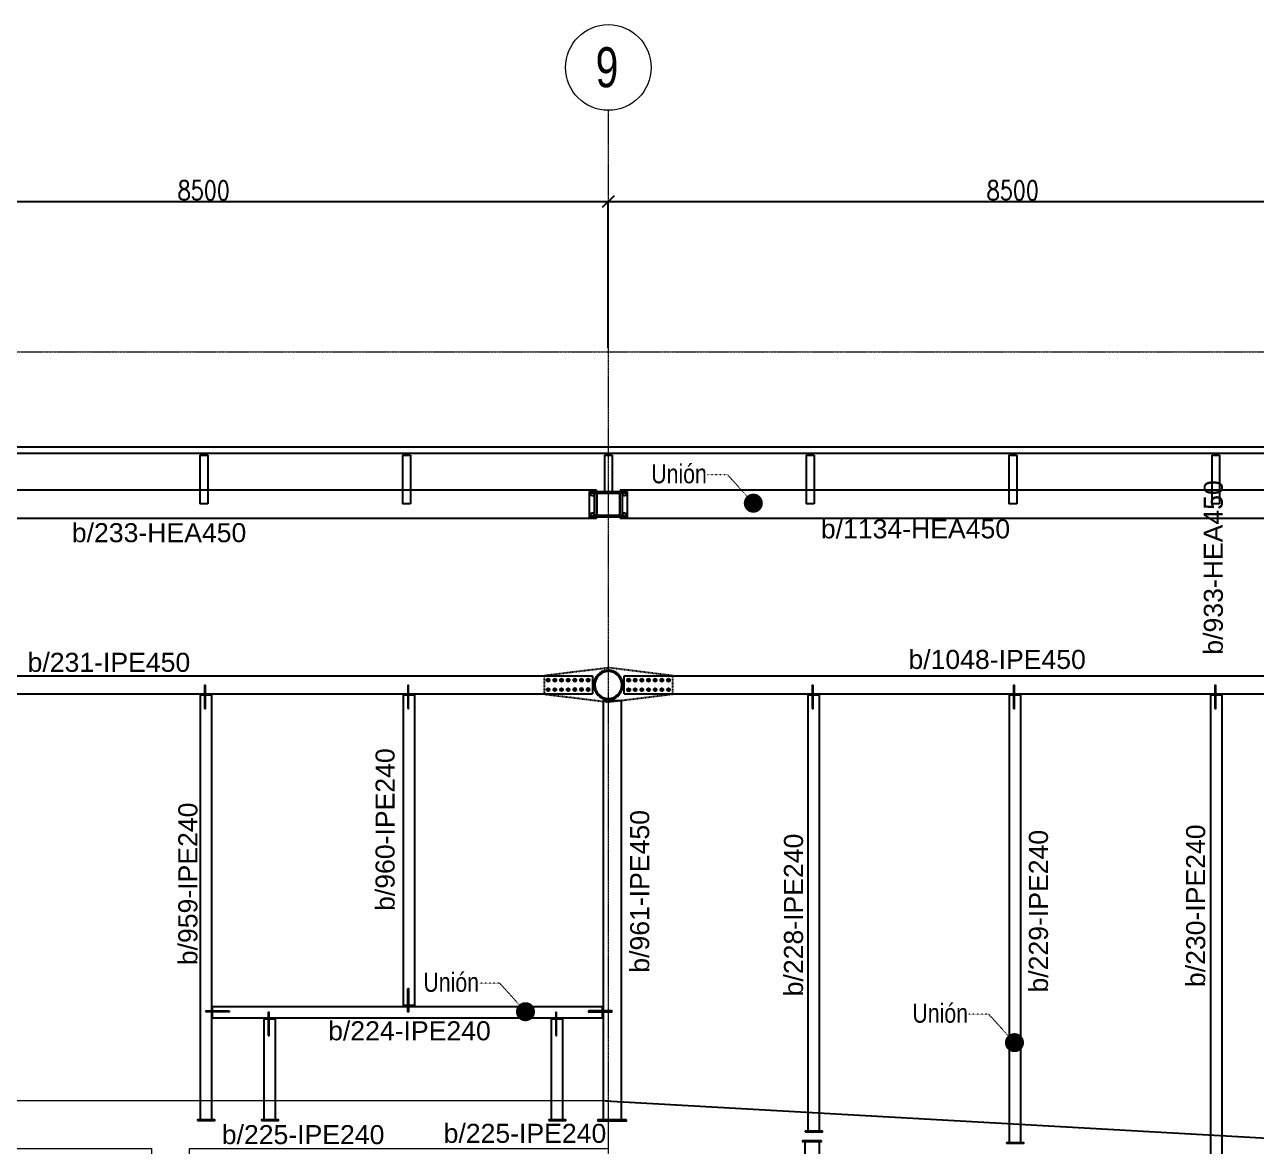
# Model space of a CAD drawing. Header units: millimetres. Extents: x -999 to 93225, y -17477 to 29086.
# Drawn here: x 23760 to 36701, y 17303 to 29086 of the extents above; entities that cross this region are included whole.
import ezdxf
from ezdxf.enums import TextEntityAlignment as Align

# ---------------------------------------------------------------- set-up
doc = ezdxf.new("R2010")
doc.units = ezdxf.units.MM
doc.header["$LTSCALE"] = 0.4
for name, pattern in [('Dot', [0.714375, 0, -0.714375]), ('DXK_LINE_DOT2', [3.9198, 1.9599, -1.9599]), ('Grid Line', [3.33375, 1.905, -0.47625, 0.47625, -0.47625])]:
    doc.linetypes.add(name, pattern=pattern)
doc.layers.get('0').update_dxf_attribs({"color": 255})
for name, color, linetype, lineweight in [('0-3', 250, 'Continuous', 5), ('E_COLUMNAS-1', 1, 'Continuous', 25), ('E_COLUMNAS-3', 1, 'Continuous', 35), ('E_EJES', 8, 'Continuous', 9), ('E_EJES-1', 8, 'Grid Line', 9), ('E_TEXTO', 3, 'Continuous', 9), ('E_TEXTO-1', 3, 'Dot', 9), ('E_VIGAS-1', 254, 'Continuous', 25), ('E_VIGAS-2', 8, 'Continuous', 25), ('I-WALL-1', 2, 'Continuous', 18), ('S-COLS-HDLN-1', 52, 'Continuous', 9), ('S-COLS-HDLN-2', 52, 'Continuous', 35)]:
    doc.layers.add(name, color=color, linetype=linetype, lineweight=lineweight)
doc.layers.add('COTAS', color=8, linetype='Continuous')
doc.layers.add('P_PLATINA', color=6, linetype='Continuous')
doc.styles.add('CNI_COTAS', font='romans.shx', dxfattribs={"width": 0.8})
doc.styles.add('CX', font='ARIALUNI.ttf', dxfattribs={"width": 0.8, "height": 300})
doc.styles.add('Swis721 LtCn BT', font='swisscl.ttf', dxfattribs={"height": 0.42})
doc.styles.add('VERDANA', font='arial.ttf')
doc.dimstyles.new('1.5', dxfattribs={"dimscale": 0, "dimtxt": 200, "dimasz": 120, "dimexe": 4, "dimexo": 4, "dimgap": 15, "dimtad": 1, "dimdec": 0, "dimzin": 4, "dimdsep": 46, "dimtxsty": 'CNI_COTAS', "dimblk": 'OBLIQUE', "dimcen": -0.09, "dimclrd": 256, "dimclrt": 3, "dimadec": 0, "dimazin": 0, "dimtfac": 1, "dimtdec": 0, "dimtmove": 2, "dimatfit": 0, "dimldrblk": 'OBLIQUE', "dimfxl": 0.05, "dimtolj": 1, "dimtzin": 0, "dimarcsym": 0})

# ---------------------------------------------------------------- blocks, each defined once
blk = doc.blocks.new('EST_SFM_VIGA-METALICA-SECCION-C - EST_SFM_VIGA-METALICA-UPN160-1505289-_10_00m_N_E_-NIVEL-3 DOC')
at = {"layer": 'E_VIGAS-1'}
for p, q in [((44.822, 0.018), (-44.831, 0.018)), ((-44.831, -0.047), (44.822, -0.047))]:
    blk.add_line(p, q, dxfattribs=at)
blk = doc.blocks.new('DCTIB_CNI_EST_MOD-1A-FAC_0001_rvt-2-_10_00m_N_E_-NIVEL-3 DOC')
at = {"layer": 'E_VIGAS-1'}
for p, q in [((-61.453, 165.076), (-61.453, 165.077)), ((-61.453, 165.077), (-61.425, 165.077)), ((-61.453, 165.076), (-61.371, 165.076)), ((-61.371, 165.076), (-61.453, 165.076)), ((-61.453, 165.076), (-61.453, 164.564)), ((-61.415, 165.082), (-61.415, 165.096)), ((-61.415, 165.077), (-61.415, 165.082)), ((-61.41, 165.096), (-61.41, 165.082)), ((-61.41, 165.082), (-61.41, 165.077)), ((-61.399, 165.077), (-61.371, 165.077)), ((-61.371, 165.077), (-61.371, 165.076)), ((-61.371, 165.076), (-61.371, 164.564)), ((-59.323, 165.076), (-59.323, 165.077)), ((-59.323, 165.077), (-59.295, 165.077)), ((-59.323, 165.076), (-59.241, 165.076)), ((-59.241, 165.076), (-59.323, 165.076)), ((-59.323, 165.076), (-59.323, 164.564)), ((-59.285, 165.082), (-59.285, 165.096)), ((-59.285, 165.077), (-59.285, 165.082)), ((-59.28, 165.096), (-59.28, 165.082)), ((-59.28, 165.082), (-59.28, 165.077)), ((-59.269, 165.077), (-59.241, 165.077)), ((-59.241, 165.077), (-59.241, 165.076)), ((-59.241, 165.076), (-59.241, 164.564)), ((-57.203, 165.076), (-57.203, 165.077)), ((-57.203, 165.077), (-57.175, 165.077)), ((-57.203, 165.076), (-57.121, 165.076)), ((-57.121, 165.076), (-57.203, 165.076)), ((-57.203, 165.076), (-57.203, 164.686)), ((-57.165, 165.082), (-57.165, 165.096)), ((-57.165, 165.077), (-57.165, 165.082)), ((-57.16, 165.096), (-57.16, 165.082)), ((-57.16, 165.082), (-57.16, 165.077)), ((-57.149, 165.077), (-57.121, 165.077)), ((-57.121, 165.077), (-57.121, 165.076)), ((-57.121, 165.076), (-57.121, 164.686)), ((-55.083, 165.076), (-55.083, 165.077)), ((-55.083, 165.077), (-55.055, 165.077)), ((-55.083, 165.076), (-55.001, 165.076)), ((-55.001, 165.076), (-55.083, 165.076)), ((-55.083, 165.076), (-55.083, 164.564)), ((-55.045, 165.082), (-55.045, 165.096)), ((-55.045, 165.077), (-55.045, 165.082)), ((-55.04, 165.096), (-55.04, 165.082)), ((-55.04, 165.082), (-55.04, 165.077)), ((-55.029, 165.077), (-55.001, 165.077)), ((-55.001, 165.077), (-55.001, 165.076)), ((-55.001, 165.076), (-55.001, 164.564)), ((-52.953, 165.076), (-52.953, 165.077)), ((-52.953, 165.077), (-52.925, 165.077)), ((-52.953, 165.076), (-52.871, 165.076)), ((-52.871, 165.076), (-52.953, 165.076)), ((-52.953, 165.076), (-52.953, 164.564)), ((-52.915, 165.082), (-52.915, 165.096)), ((-52.915, 165.077), (-52.915, 165.082)), ((-52.91, 165.096), (-52.91, 165.082)), ((-52.91, 165.082), (-52.91, 165.077)), ((-52.899, 165.077), (-52.871, 165.077)), ((-52.871, 165.077), (-52.871, 165.076)), ((-52.871, 165.076), (-52.871, 164.564)), ((-50.823, 165.076), (-50.823, 165.077)), ((-50.823, 165.077), (-50.795, 165.077)), ((-50.823, 165.076), (-50.741, 165.076)), ((-50.741, 165.076), (-50.823, 165.076)), ((-50.823, 165.076), (-50.823, 164.564)), ((-50.785, 165.082), (-50.785, 165.096)), ((-50.785, 165.077), (-50.785, 165.082)), ((-50.78, 165.096), (-50.78, 165.082)), ((-50.78, 165.082), (-50.78, 165.077)), ((-50.769, 165.077), (-50.741, 165.077)), ((-50.741, 165.077), (-50.741, 165.076)), ((-50.741, 165.076), (-50.741, 164.564)), ((-57.121, 164.686), (-57.203, 164.686)), ((-61.371, 164.564), (-61.453, 164.564)), ((-59.241, 164.564), (-59.323, 164.564)), ((-55.001, 164.564), (-55.083, 164.564)), ((-52.871, 164.564), (-52.953, 164.564)), ((-50.741, 164.564), (-50.823, 164.564))]:
    blk.add_line(p, q, dxfattribs=at)
for points, knots in [([(-61.425, 165.077), (-61.424, 165.077), (-61.423, 165.077), (-61.42, 165.077), (-61.418, 165.078), (-61.416, 165.078), (-61.415, 165.08), (-61.415, 165.081), (-61.415, 165.082)], [0, 0, 0, 0, 0.142857, 0.285714, 0.428571, 0.571429, 0.785714, 1, 1, 1, 1]), ([(-61.415, 165.082), (-61.415, 165.081), (-61.415, 165.08), (-61.417, 165.078), (-61.418, 165.078), (-61.42, 165.077), (-61.421, 165.077), (-61.422, 165.077), (-61.424, 165.077), (-61.425, 165.077)], [0, 0, 0, 0, 0.285714, 0.428571, 0.571429, 0.678571, 0.732143, 0.785714, 1, 1, 1, 1]), ([(-61.399, 165.077), (-61.4, 165.077), (-61.401, 165.077), (-61.404, 165.077), (-61.406, 165.078), (-61.408, 165.078), (-61.409, 165.08), (-61.41, 165.081), (-61.41, 165.082)], [0, 0, 0, 0, 0.142857, 0.285714, 0.428571, 0.571429, 0.785714, 1, 1, 1, 1]), ([(-61.41, 165.082), (-61.41, 165.081), (-61.409, 165.08), (-61.408, 165.078), (-61.406, 165.078), (-61.405, 165.077), (-61.404, 165.077), (-61.402, 165.077), (-61.4, 165.077), (-61.399, 165.077)], [0, 0, 0, 0, 0.285714, 0.428571, 0.571429, 0.678571, 0.732143, 0.785714, 1, 1, 1, 1]), ([(-59.295, 165.077), (-59.294, 165.077), (-59.293, 165.077), (-59.29, 165.077), (-59.288, 165.078), (-59.286, 165.078), (-59.285, 165.08), (-59.285, 165.081), (-59.285, 165.082)], [0, 0, 0, 0, 0.142857, 0.285714, 0.428571, 0.571429, 0.785714, 1, 1, 1, 1]), ([(-59.285, 165.082), (-59.285, 165.081), (-59.285, 165.08), (-59.287, 165.078), (-59.288, 165.078), (-59.29, 165.077), (-59.291, 165.077), (-59.292, 165.077), (-59.294, 165.077), (-59.295, 165.077)], [0, 0, 0, 0, 0.285714, 0.428571, 0.571429, 0.678571, 0.732143, 0.785714, 1, 1, 1, 1]), ([(-59.269, 165.077), (-59.27, 165.077), (-59.271, 165.077), (-59.274, 165.077), (-59.276, 165.078), (-59.278, 165.078), (-59.279, 165.08), (-59.28, 165.081), (-59.28, 165.082)], [0, 0, 0, 0, 0.142857, 0.285714, 0.428571, 0.571429, 0.785714, 1, 1, 1, 1]), ([(-59.28, 165.082), (-59.28, 165.081), (-59.279, 165.08), (-59.278, 165.078), (-59.276, 165.078), (-59.275, 165.077), (-59.274, 165.077), (-59.272, 165.077), (-59.27, 165.077), (-59.269, 165.077)], [0, 0, 0, 0, 0.285714, 0.428571, 0.571429, 0.678571, 0.732143, 0.785714, 1, 1, 1, 1]), ([(-57.175, 165.077), (-57.174, 165.077), (-57.173, 165.077), (-57.17, 165.077), (-57.168, 165.078), (-57.166, 165.078), (-57.165, 165.08), (-57.165, 165.081), (-57.165, 165.082)], [0, 0, 0, 0, 0.142857, 0.285714, 0.428571, 0.571429, 0.785714, 1, 1, 1, 1]), ([(-57.165, 165.082), (-57.165, 165.081), (-57.165, 165.08), (-57.167, 165.078), (-57.168, 165.078), (-57.17, 165.077), (-57.171, 165.077), (-57.172, 165.077), (-57.174, 165.077), (-57.175, 165.077)], [0, 0, 0, 0, 0.285714, 0.428571, 0.571429, 0.678571, 0.732143, 0.785714, 1, 1, 1, 1]), ([(-57.149, 165.077), (-57.15, 165.077), (-57.151, 165.077), (-57.154, 165.077), (-57.156, 165.078), (-57.158, 165.078), (-57.159, 165.08), (-57.16, 165.081), (-57.16, 165.082)], [0, 0, 0, 0, 0.142857, 0.285714, 0.428571, 0.571429, 0.785714, 1, 1, 1, 1]), ([(-57.16, 165.082), (-57.16, 165.081), (-57.159, 165.08), (-57.158, 165.078), (-57.156, 165.078), (-57.155, 165.077), (-57.154, 165.077), (-57.152, 165.077), (-57.15, 165.077), (-57.149, 165.077)], [0, 0, 0, 0, 0.285714, 0.428571, 0.571429, 0.678571, 0.732143, 0.785714, 1, 1, 1, 1]), ([(-55.055, 165.077), (-55.054, 165.077), (-55.053, 165.077), (-55.05, 165.077), (-55.048, 165.078), (-55.046, 165.078), (-55.045, 165.08), (-55.045, 165.081), (-55.045, 165.082)], [0, 0, 0, 0, 0.142857, 0.285714, 0.428571, 0.571429, 0.785714, 1, 1, 1, 1]), ([(-55.045, 165.082), (-55.045, 165.081), (-55.045, 165.08), (-55.047, 165.078), (-55.048, 165.078), (-55.05, 165.077), (-55.051, 165.077), (-55.052, 165.077), (-55.054, 165.077), (-55.055, 165.077)], [0, 0, 0, 0, 0.285714, 0.428571, 0.571429, 0.678571, 0.732143, 0.785714, 1, 1, 1, 1]), ([(-55.029, 165.077), (-55.03, 165.077), (-55.031, 165.077), (-55.034, 165.077), (-55.036, 165.078), (-55.038, 165.078), (-55.039, 165.08), (-55.04, 165.081), (-55.04, 165.082)], [0, 0, 0, 0, 0.142857, 0.285714, 0.428571, 0.571429, 0.785714, 1, 1, 1, 1]), ([(-55.04, 165.082), (-55.04, 165.081), (-55.039, 165.08), (-55.038, 165.078), (-55.036, 165.078), (-55.035, 165.077), (-55.034, 165.077), (-55.032, 165.077), (-55.03, 165.077), (-55.029, 165.077)], [0, 0, 0, 0, 0.285714, 0.428571, 0.571429, 0.678571, 0.732143, 0.785714, 1, 1, 1, 1]), ([(-52.925, 165.077), (-52.924, 165.077), (-52.923, 165.077), (-52.92, 165.077), (-52.918, 165.078), (-52.916, 165.078), (-52.915, 165.08), (-52.915, 165.081), (-52.915, 165.082)], [0, 0, 0, 0, 0.142857, 0.285714, 0.428571, 0.571429, 0.785714, 1, 1, 1, 1]), ([(-52.915, 165.082), (-52.915, 165.081), (-52.915, 165.08), (-52.917, 165.078), (-52.918, 165.078), (-52.92, 165.077), (-52.921, 165.077), (-52.922, 165.077), (-52.924, 165.077), (-52.925, 165.077)], [0, 0, 0, 0, 0.285714, 0.428571, 0.571429, 0.678571, 0.732143, 0.785714, 1, 1, 1, 1]), ([(-52.899, 165.077), (-52.9, 165.077), (-52.901, 165.077), (-52.904, 165.077), (-52.906, 165.078), (-52.908, 165.078), (-52.909, 165.08), (-52.91, 165.081), (-52.91, 165.082)], [0, 0, 0, 0, 0.142857, 0.285714, 0.428571, 0.571429, 0.785714, 1, 1, 1, 1]), ([(-52.91, 165.082), (-52.91, 165.081), (-52.909, 165.08), (-52.908, 165.078), (-52.906, 165.078), (-52.905, 165.077), (-52.904, 165.077), (-52.902, 165.077), (-52.9, 165.077), (-52.899, 165.077)], [0, 0, 0, 0, 0.285714, 0.428571, 0.571429, 0.678571, 0.732143, 0.785714, 1, 1, 1, 1]), ([(-50.795, 165.077), (-50.794, 165.077), (-50.793, 165.077), (-50.79, 165.077), (-50.788, 165.078), (-50.786, 165.078), (-50.785, 165.08), (-50.785, 165.081), (-50.785, 165.082)], [0, 0, 0, 0, 0.142857, 0.285714, 0.428571, 0.571429, 0.785714, 1, 1, 1, 1]), ([(-50.785, 165.082), (-50.785, 165.081), (-50.785, 165.08), (-50.787, 165.078), (-50.788, 165.078), (-50.79, 165.077), (-50.791, 165.077), (-50.792, 165.077), (-50.794, 165.077), (-50.795, 165.077)], [0, 0, 0, 0, 0.285714, 0.428571, 0.571429, 0.678571, 0.732143, 0.785714, 1, 1, 1, 1]), ([(-50.769, 165.077), (-50.77, 165.077), (-50.771, 165.077), (-50.774, 165.077), (-50.776, 165.078), (-50.778, 165.078), (-50.779, 165.08), (-50.78, 165.081), (-50.78, 165.082)], [0, 0, 0, 0, 0.142857, 0.285714, 0.428571, 0.571429, 0.785714, 1, 1, 1, 1]), ([(-50.78, 165.082), (-50.78, 165.081), (-50.779, 165.08), (-50.778, 165.078), (-50.776, 165.078), (-50.775, 165.077), (-50.774, 165.077), (-50.772, 165.077), (-50.77, 165.077), (-50.769, 165.077)], [0, 0, 0, 0, 0.285714, 0.428571, 0.571429, 0.678571, 0.732143, 0.785714, 1, 1, 1, 1])]:
    blk.add_open_spline(points, degree=3, knots=knots, dxfattribs=at)
blk.add_blockref('EST_SFM_VIGA-METALICA-SECCION-C - EST_SFM_VIGA-METALICA-UPN160-1505289-_10_00m_N_E_-NIVEL-3 DOC', (-41.042, 165.143), dxfattribs=at)
blk = doc.blocks.new('EST_SFM_VIGA-METALICA-SECCION-I - EST_SFM_VIGA-METALICA_IPE450-2787401-_10_00m_N_E_-NIVEL-3 DOC')
at = {"layer": 'E_VIGAS-2'}
for p, q in [((-4.0849, -0.095), (-4.0849, 0.095)), ((-4.0849, 0.095), (4.0849, 0.095)), ((4.0849, 0.095), (4.0849, -0.095)), ((-4.0849, -0.095), (4.0849, -0.095))]:
    blk.add_line(p, q, dxfattribs=at)
blk = doc.blocks.new('EST_SCM_COLUMNA-METALICA-SECCION-CIRCULAR - EST_SCM_COLUMNA-TUBULAR-CIRCULAR_PTEØ_12__e_10_3mm-V39-_10_00m_N_E_-NIVEL-3 DOC')
at = {"layer": 'S-COLS-HDLN-1'}
h = blk.add_hatch(dxfattribs=at)
h.set_pattern_fill('FP_6', color=256, style=0, pattern_type=2)
h.set_pattern_definition([(45, (-162.662, -57.162), (-0.15909903, 0.15909903), [])])
h.paths.add_polyline_path([(-0.152, 0), (-0.144, -0.048), (-0.128, -0.082), (-0.1, -0.115), (-0.059, -0.14), (-0.02, -0.151), (0.022, -0.151), (0.063, -0.139), (0.1, -0.115), (0.131, -0.077), (0.147, -0.04), (0.152, 0), (0.146, 0.043), (0.128, 0.082), (0.095, 0.118), (0.059, 0.14), (0.02, 0.151), (-0.022, 0.151), (-0.063, 0.139), (-0.1, 0.115), (-0.131, 0.077), (-0.147, 0.04)])
h.paths.add_polyline_path([(-0.142, 0), (-0.135, 0.043), (-0.12, 0.077), (-0.093, 0.107), (-0.059, 0.129), (-0.015, 0.141), (0.022, 0.14), (0.063, 0.127), (0.095, 0.105), (0.12, 0.077), (0.136, 0.04), (0.142, 0), (0.136, -0.04), (0.12, -0.077), (0.093, -0.107), (0.059, -0.129), (0.02, -0.141), (-0.02, -0.141), (-0.063, -0.127), (-0.093, -0.107), (-0.12, -0.077), (-0.137, -0.034), (-0.138, -0.025)])
at = {"layer": 'E_COLUMNAS-1'}
for radius, start, end in [(0.152, 360, 180), (0.142, 0, 180), (0.152, 180, 360), (0.142, 180, 0)]:
    blk.add_arc((0, 0), radius, start, end, dxfattribs=at)
blk = doc.blocks.new('EST_SCM_COLUMNA-METALICA-SECCION-CUADRADA - EST_SCM_COLUMNA-TUBULAR-CUADRADA_PTEØ_250x250e_8mm-3539288-_10_00m_N_E_-NIVEL-3 DOC')
at = {"layer": 'S-COLS-HDLN-1'}
h = blk.add_hatch(dxfattribs=at)
h.set_pattern_fill('FP_26', color=256, style=0, pattern_type=2)
h.set_pattern_definition([(135, (57.162, -164.559), (-0.15909903, -0.15909903), [])])
h.paths.add_polyline_path([(0.109, -0.125), (0.12, -0.12), (0.125, -0.109), (0.125, 0.109), (0.12, 0.12), (0.109, 0.125), (-0.11, 0.124), (-0.12, 0.12), (-0.125, 0.109), (-0.125, -0.109), (-0.12, -0.12), (-0.109, -0.125), (-0.042, -0.125)])
h.paths.add_polyline_path([(-0.042, -0.117), (-0.11, -0.117), (-0.115, -0.115), (-0.117, -0.109), (-0.117, 0.109), (-0.115, 0.115), (-0.109, 0.117), (0.109, 0.117), (0.115, 0.115), (0.117, 0.109), (0.117, -0.109), (0.115, -0.115), (0.109, -0.117)])
at = {"layer": 'E_COLUMNAS-1'}
for p, q in [((-0.125, 0.109), (-0.125, -0.109)), ((-0.117, -0.109), (-0.117, 0.109)), ((0.109, 0.125), (-0.109, 0.125)), ((-0.109, 0.117), (0.109, 0.117)), ((0.117, 0.109), (0.117, -0.109)), ((0.125, -0.109), (0.125, 0.109)), ((0.109, -0.117), (-0.109, -0.117)), ((-0.109, -0.125), (0.109, -0.125))]:
    blk.add_line(p, q, dxfattribs=at)
for centre, radius, start, end in [((-0.109, 0.109), 0.016, 90, 180), ((-0.109, 0.109), 0.016, 139.7676, 178.6233), ((-0.109, 0.109), 0.016, 91.3767, 130.2324), ((-0.109, 0.109), 0.008, 90, 180), ((0.109, 0.109), 0.016, 360, 90), ((0.109, 0.109), 0.016, 49.7676, 88.6233), ((0.109, 0.109), 0.008, 0, 90), ((0.109, 0.109), 0.016, 1.3767, 40.2324), ((-0.109, -0.109), 0.016, 180, 270), ((-0.109, -0.109), 0.016, 181.3767, 220.2324), ((-0.109, -0.109), 0.016, 229.7676, 268.6233), ((-0.109, -0.109), 0.008, 180, 270), ((0.109, -0.109), 0.016, 270, 360), ((0.109, -0.109), 0.008, 270, 360), ((0.109, -0.109), 0.016, 271.3767, 310.2324), ((0.109, -0.109), 0.016, 319.7676, 358.6233)]:
    blk.add_arc(centre, radius, start, end, dxfattribs=at)
at = {"layer": 'S-COLS-HDLN-2'}
for centre, radius, start, end in [((-0.109, 0.109), 0.016, 130.4121, 139.5879), ((-0.109, 0.109), 0.008, 92.7534, 177.2466), ((0.109, 0.109), 0.008, 2.7534, 87.2466), ((0.109, 0.109), 0.016, 40.4121, 49.5879), ((-0.109, -0.109), 0.016, 220.4121, 229.5879), ((-0.109, -0.109), 0.008, 182.7534, 267.2466), ((0.109, -0.109), 0.008, 272.7534, 357.2466), ((0.109, -0.109), 0.016, 310.4121, 319.5879)]:
    blk.add_arc(centre, radius, start, end, dxfattribs=at)
blk = doc.blocks.new('Grid - CNI_NOMBRE EJES-372759-_10_00m_N_E_-NIVEL-3 DOC')
at = {"layer": 'E_EJES'}
blk.add_circle((0, 0), 0.003, dxfattribs=at)
blk = doc.blocks.new('Part-72574620-1953 - 1471')
at = {"color": 253, "linetype": 'DXK_LINE_DOT2'}
for p, q in [((37551, 28280), (38228, 28363)), ((38228, 28363), (38896, 28280)), ((37551, 28080), (37551, 28280)), ((38896, 28280), (38896, 28080)), ((38223, 27998), (37551, 28080)), ((38896, 28080), (38223, 27998))]:
    blk.add_line(p, q, dxfattribs=at)
at = {"color": 7, "linetype": 'DXK_LINE_DOT2'}
for start, end in [(78.75, 258.75), (258.75, 78.75)]:
    blk.add_arc((38223, 28180), 155, start, end, dxfattribs=at)
blk = doc.blocks.new('Bolt-72574620-1956 - 1471')
at = {"color": 253, "linetype": 'Continuous'}
for p, q in [((38421, 28238), (38436, 28247)), ((38421, 28221), (38421, 28238)), ((38436, 28212), (38421, 28221)), ((38436, 28247), (38451, 28238)), ((38451, 28221), (38436, 28212)), ((38451, 28238), (38451, 28221)), ((38491, 28238), (38506, 28247)), ((38491, 28221), (38491, 28238)), ((38506, 28213), (38491, 28221)), ((38506, 28247), (38521, 28239)), ((38521, 28221), (38506, 28213)), ((38521, 28239), (38521, 28221)), ((38561, 28239), (38576, 28247)), ((38561, 28221), (38561, 28239)), ((38576, 28213), (38561, 28221)), ((38576, 28247), (38591, 28239)), ((38591, 28221), (38576, 28213)), ((38591, 28239), (38591, 28221)), ((38631, 28239), (38646, 28247)), ((38631, 28221), (38631, 28239)), ((38646, 28213), (38631, 28221)), ((38646, 28247), (38661, 28239)), ((38661, 28221), (38646, 28213)), ((38661, 28239), (38661, 28221)), ((38701, 28239), (38716, 28247)), ((38701, 28221), (38701, 28239)), ((38716, 28213), (38701, 28221)), ((38716, 28247), (38731, 28239)), ((38731, 28221), (38716, 28213)), ((38731, 28239), (38731, 28221)), ((38771, 28239), (38786, 28247)), ((38771, 28221), (38771, 28239)), ((38786, 28213), (38771, 28221)), ((38786, 28247), (38801, 28239)), ((38801, 28221), (38786, 28213)), ((38801, 28239), (38801, 28221)), ((38841, 28239), (38856, 28247)), ((38841, 28221), (38841, 28239)), ((38856, 28213), (38841, 28221)), ((38856, 28247), (38871, 28239)), ((38871, 28221), (38856, 28213)), ((38871, 28239), (38871, 28221)), ((38421, 28138), (38436, 28147)), ((38421, 28121), (38421, 28138)), ((38436, 28112), (38421, 28121)), ((38436, 28147), (38451, 28138)), ((38451, 28121), (38436, 28112)), ((38451, 28138), (38451, 28121)), ((38491, 28138), (38506, 28147)), ((38491, 28121), (38491, 28138)), ((38506, 28113), (38491, 28121)), ((38506, 28147), (38521, 28139)), ((38521, 28121), (38506, 28113)), ((38521, 28139), (38521, 28121)), ((38561, 28139), (38576, 28147)), ((38561, 28121), (38561, 28139)), ((38576, 28113), (38561, 28121)), ((38576, 28147), (38591, 28139)), ((38591, 28121), (38576, 28113)), ((38591, 28139), (38591, 28121)), ((38631, 28139), (38646, 28147)), ((38631, 28121), (38631, 28139)), ((38646, 28113), (38631, 28121)), ((38646, 28147), (38661, 28139)), ((38661, 28121), (38646, 28113)), ((38661, 28139), (38661, 28121)), ((38701, 28139), (38716, 28147)), ((38701, 28121), (38701, 28139)), ((38716, 28113), (38701, 28121)), ((38716, 28147), (38731, 28139)), ((38731, 28121), (38716, 28113)), ((38731, 28139), (38731, 28121)), ((38771, 28139), (38786, 28147)), ((38771, 28121), (38771, 28139)), ((38786, 28113), (38771, 28121)), ((38786, 28147), (38801, 28139)), ((38801, 28121), (38786, 28113)), ((38801, 28139), (38801, 28121)), ((38841, 28139), (38856, 28147)), ((38841, 28121), (38841, 28139)), ((38856, 28113), (38841, 28121)), ((38856, 28147), (38871, 28139)), ((38871, 28121), (38856, 28113)), ((38871, 28139), (38871, 28121))]:
    blk.add_line(p, q, dxfattribs=at)
for centre, radius, start, end in [((38436, 28230), 11.5, 18.0268, 198.0268), ((38436, 28230), 11.5, 198.0268, 18.0268), ((38436, 28230), 10, 90.0268, 270.0268), ((38436, 28230), 10, 270.0268, 90.0268), ((38506, 28230), 11.5, 18.0268, 198.0268), ((38506, 28230), 11.5, 198.0268, 18.0268), ((38506, 28230), 10, 90.0268, 270.0268), ((38506, 28230), 10, 270.0268, 90.0268), ((38576, 28230), 11.5, 18.0268, 198.0268), ((38576, 28230), 11.5, 198.0268, 18.0268), ((38576, 28230), 10, 90.0268, 270.0268), ((38576, 28230), 10, 270.0268, 90.0268), ((38646, 28230), 11.5, 18.0268, 198.0268), ((38646, 28230), 11.5, 198.0268, 18.0268), ((38646, 28230), 10, 90.0268, 270.0268), ((38646, 28230), 10, 270.0268, 90.0268), ((38716, 28230), 11.5, 18.0268, 198.0268), ((38716, 28230), 11.5, 198.0268, 18.0268), ((38716, 28230), 10, 90.0268, 270.0268), ((38716, 28230), 10, 270.0268, 90.0268), ((38786, 28230), 11.5, 18.0268, 198.0268), ((38786, 28230), 11.5, 198.0268, 18.0268), ((38786, 28230), 10, 90.0268, 270.0268), ((38786, 28230), 10, 270.0268, 90.0268), ((38856, 28230), 11.5, 18.0268, 198.0268), ((38856, 28230), 11.5, 198.0268, 18.0268), ((38856, 28230), 10, 90.0268, 270.0268), ((38856, 28230), 10, 270.0268, 90.0268), ((38436, 28130), 11.5, 18.0268, 198.0268), ((38436, 28130), 11.5, 198.0268, 18.0268), ((38436, 28130), 10, 90.0268, 270.0268), ((38436, 28130), 10, 270.0268, 90.0268), ((38506, 28130), 11.5, 18.0268, 198.0268), ((38506, 28130), 11.5, 198.0268, 18.0268), ((38506, 28130), 10, 90.0268, 270.0268), ((38506, 28130), 10, 270.0268, 90.0268), ((38576, 28130), 11.5, 18.0268, 198.0268), ((38576, 28130), 11.5, 198.0268, 18.0268), ((38576, 28130), 10, 90.0268, 270.0268), ((38576, 28130), 10, 270.0268, 90.0268), ((38646, 28130), 11.5, 18.0268, 198.0268), ((38646, 28130), 11.5, 198.0268, 18.0268), ((38646, 28130), 10, 90.0268, 270.0268), ((38646, 28130), 10, 270.0268, 90.0268), ((38716, 28130), 11.5, 18.0268, 198.0268), ((38716, 28130), 11.5, 198.0268, 18.0268), ((38716, 28130), 10, 90.0268, 270.0268), ((38716, 28130), 10, 270.0268, 90.0268), ((38786, 28130), 11.5, 18.0268, 198.0268), ((38786, 28130), 11.5, 198.0268, 18.0268), ((38786, 28130), 10, 90.0268, 270.0268), ((38786, 28130), 10, 270.0268, 90.0268), ((38856, 28130), 11.5, 18.0268, 198.0268), ((38856, 28130), 11.5, 198.0268, 18.0268), ((38856, 28130), 10, 90.0268, 270.0268), ((38856, 28130), 10, 270.0268, 90.0268)]:
    blk.add_arc(centre, radius, start, end, dxfattribs=at)
blk = doc.blocks.new('Bolt-72574620-1957 - 1471')
at = {"color": 253, "linetype": 'Continuous'}
for p, q in [((37576, 28239), (37591, 28247)), ((37576, 28221), (37576, 28239)), ((37591, 28213), (37576, 28221)), ((37591, 28247), (37606, 28239)), ((37606, 28221), (37591, 28213)), ((37606, 28239), (37606, 28221)), ((37646, 28239), (37661, 28247)), ((37646, 28221), (37646, 28239)), ((37661, 28213), (37646, 28221)), ((37661, 28247), (37676, 28239)), ((37676, 28221), (37661, 28213)), ((37676, 28239), (37676, 28221)), ((37716, 28239), (37731, 28247)), ((37716, 28221), (37716, 28239)), ((37731, 28213), (37716, 28221)), ((37731, 28247), (37746, 28239)), ((37746, 28221), (37731, 28213)), ((37746, 28239), (37746, 28221)), ((37786, 28239), (37801, 28247)), ((37786, 28221), (37786, 28239)), ((37801, 28213), (37786, 28221)), ((37801, 28247), (37816, 28239)), ((37816, 28222), (37801, 28213)), ((37816, 28239), (37816, 28222)), ((37856, 28239), (37871, 28248)), ((37856, 28222), (37856, 28239)), ((37871, 28213), (37856, 28222)), ((37871, 28248), (37886, 28239)), ((37886, 28222), (37871, 28213)), ((37886, 28239), (37886, 28222)), ((37926, 28239), (37941, 28248)), ((37926, 28222), (37926, 28239)), ((37941, 28213), (37926, 28222)), ((37941, 28248), (37956, 28239)), ((37956, 28222), (37941, 28213)), ((37956, 28239), (37956, 28222)), ((37996, 28239), (38011, 28248)), ((37996, 28222), (37996, 28239)), ((38011, 28213), (37996, 28222)), ((38011, 28248), (38026, 28239)), ((38026, 28222), (38011, 28213)), ((38026, 28239), (38026, 28222)), ((37576, 28139), (37591, 28147)), ((37576, 28121), (37576, 28139)), ((37591, 28113), (37576, 28121)), ((37591, 28147), (37606, 28139)), ((37606, 28121), (37591, 28113)), ((37606, 28139), (37606, 28121)), ((37646, 28139), (37661, 28147)), ((37646, 28121), (37646, 28139)), ((37661, 28113), (37646, 28121)), ((37661, 28147), (37676, 28139)), ((37676, 28121), (37661, 28113)), ((37676, 28139), (37676, 28121)), ((37716, 28139), (37731, 28147)), ((37716, 28121), (37716, 28139)), ((37731, 28113), (37716, 28121)), ((37731, 28147), (37746, 28139)), ((37746, 28121), (37731, 28113)), ((37746, 28139), (37746, 28121)), ((37786, 28139), (37801, 28147)), ((37786, 28121), (37786, 28139)), ((37801, 28113), (37786, 28121)), ((37801, 28147), (37816, 28139)), ((37816, 28122), (37801, 28113)), ((37816, 28139), (37816, 28122)), ((37856, 28139), (37871, 28148)), ((37856, 28122), (37856, 28139)), ((37871, 28113), (37856, 28122)), ((37871, 28148), (37886, 28139)), ((37886, 28122), (37871, 28113)), ((37886, 28139), (37886, 28122)), ((37926, 28139), (37941, 28148)), ((37926, 28122), (37926, 28139)), ((37941, 28113), (37926, 28122)), ((37941, 28148), (37956, 28139)), ((37956, 28122), (37941, 28113)), ((37956, 28139), (37956, 28122)), ((37996, 28139), (38011, 28148)), ((37996, 28122), (37996, 28139)), ((38011, 28113), (37996, 28122)), ((38011, 28148), (38026, 28139)), ((38026, 28122), (38011, 28113)), ((38026, 28139), (38026, 28122))]:
    blk.add_line(p, q, dxfattribs=at)
for centre, radius, start, end in [((37591, 28230), 11.5, 18.0268, 198.0268), ((37591, 28230), 11.5, 198.0268, 18.0268), ((37591, 28230), 10, 90.0268, 270.0268), ((37591, 28230), 10, 270.0268, 90.0268), ((37661, 28230), 11.5, 18.0268, 198.0268), ((37661, 28230), 11.5, 198.0268, 18.0268), ((37661, 28230), 10, 90.0268, 270.0268), ((37661, 28230), 10, 270.0268, 90.0268), ((37731, 28230), 11.5, 18.0268, 198.0268), ((37731, 28230), 11.5, 198.0268, 18.0268), ((37731, 28230), 10, 90.0268, 270.0268), ((37731, 28230), 10, 270.0268, 90.0268), ((37801, 28230), 11.5, 18.0268, 198.0268), ((37801, 28230), 11.5, 198.0268, 18.0268), ((37801, 28230), 10, 90.0268, 270.0268), ((37801, 28230), 10, 270.0268, 90.0268), ((37871, 28230), 11.5, 18.0268, 198.0268), ((37871, 28230), 11.5, 198.0268, 18.0268), ((37871, 28230), 10, 90.0268, 270.0268), ((37871, 28230), 10, 270.0268, 90.0268), ((37941, 28230), 11.5, 18.0268, 198.0268), ((37941, 28230), 11.5, 198.0268, 18.0268), ((37941, 28230), 10, 90.0268, 270.0268), ((37941, 28230), 10, 270.0268, 90.0268), ((38011, 28230), 11.5, 18.0268, 198.0268), ((38011, 28230), 11.5, 198.0268, 18.0268), ((38011, 28230), 10, 90.0268, 270.0268), ((38011, 28230), 10, 270.0268, 90.0268), ((37591, 28130), 11.5, 18.0268, 198.0268), ((37591, 28130), 11.5, 198.0268, 18.0268), ((37591, 28130), 10, 90.0268, 270.0268), ((37591, 28130), 10, 270.0268, 90.0268), ((37661, 28130), 11.5, 18.0268, 198.0268), ((37661, 28130), 11.5, 198.0268, 18.0268), ((37661, 28130), 10, 90.0268, 270.0268), ((37661, 28130), 10, 270.0268, 90.0268), ((37731, 28130), 11.5, 18.0268, 198.0268), ((37731, 28130), 11.5, 198.0268, 18.0268), ((37731, 28130), 10, 90.0268, 270.0268), ((37731, 28130), 10, 270.0268, 90.0268), ((37801, 28130), 11.5, 18.0268, 198.0268), ((37801, 28130), 11.5, 198.0268, 18.0268), ((37801, 28130), 10, 90.0268, 270.0268), ((37801, 28130), 10, 270.0268, 90.0268), ((37871, 28130), 11.5, 18.0268, 198.0268), ((37871, 28130), 11.5, 198.0268, 18.0268), ((37871, 28130), 10, 90.0268, 270.0268), ((37871, 28130), 10, 270.0268, 90.0268), ((37941, 28130), 11.5, 18.0268, 198.0268), ((37941, 28130), 11.5, 198.0268, 18.0268), ((37941, 28130), 10, 90.0268, 270.0268), ((37941, 28130), 10, 270.0268, 90.0268), ((38011, 28130), 11.5, 18.0268, 198.0268), ((38011, 28130), 11.5, 198.0268, 18.0268), ((38011, 28130), 10, 90.0268, 270.0268), ((38011, 28130), 10, 270.0268, 90.0268)]:
    blk.add_arc(centre, radius, start, end, dxfattribs=at)
blk = doc.blocks.new('Bolt-72226993-2642 - 1511')
at = {"color": 7, "linetype": 'Continuous'}
for p, q in [((38039, 30182), (38047, 30197)), ((38047, 30167), (38039, 30182)), ((38047, 30197), (38065, 30197)), ((38065, 30167), (38047, 30167)), ((38065, 30197), (38073, 30182)), ((38073, 30182), (38065, 30167)), ((38374, 30182), (38382, 30197)), ((38382, 30167), (38374, 30182)), ((38382, 30197), (38400, 30197)), ((38400, 30167), (38382, 30167)), ((38400, 30197), (38408, 30182)), ((38408, 30182), (38400, 30167)), ((38039, 29972), (38047, 29987)), ((38047, 29957), (38039, 29972)), ((38047, 29987), (38065, 29987)), ((38065, 29957), (38047, 29957)), ((38065, 29987), (38073, 29972)), ((38073, 29972), (38065, 29957)), ((38374, 29972), (38382, 29987)), ((38382, 29957), (38374, 29972)), ((38382, 29987), (38400, 29987)), ((38400, 29957), (38382, 29957)), ((38400, 29987), (38408, 29972)), ((38408, 29972), (38400, 29957))]:
    blk.add_line(p, q, dxfattribs=at)
blk = doc.blocks.new('Part-72226993-2641 - 1511')
at = {"color": 2, "linetype": 'Continuous'}
for p, q in [((38026, 30212), (38421, 30212)), ((38026, 29942), (38026, 30212)), ((38421, 30212), (38421, 29942)), ((38421, 29942), (38026, 29942))]:
    blk.add_line(p, q, dxfattribs=at)
blk = doc.blocks.new('_Oblique')
at = {"color": 0, "linetype": 'ByBlock', "lineweight": -2}
blk.add_line((-0.5, -0.5), (0.5, 0.5), dxfattribs=at)
blk = doc.blocks.new('*D843')
at = {"layer": 'COTAS', "color": 0, "lineweight": -2, "transparency": 16777216}
for p, q in [((21392, 25654), (21392, 27233)), ((29892, 25689), (29892, 27233))]:
    blk.add_line(p, q, dxfattribs=at)
at = {"layer": 'COTAS', "lineweight": -2, "transparency": 16777216}
blk.add_line((21392, 27229), (29892, 27229), dxfattribs=at)
at = {"layer": 'Defpoints', "color": 0, "transparency": 16777216}
for p in [(29892, 27229), (21392, 25650), (29892, 25685)]:
    blk.add_point(p, dxfattribs=at)
at = {"layer": 'COTAS', "lineweight": -2, "transparency": 16777216, "xscale": 120, "yscale": 120, "zscale": 120, "rotation": 180}
blk.add_blockref('_Oblique', (21392, 27229), dxfattribs=at)
at = {"layer": 'COTAS', "lineweight": -2, "transparency": 16777216, "xscale": 120, "yscale": 120, "zscale": 120}
blk.add_blockref('_Oblique', (29892, 27229), dxfattribs=at)
at = {"layer": 'COTAS', "color": 3, "transparency": 16777216, "insert": (25642, 27344), "char_height": 200, "attachment_point": 5, "style": 'CNI_COTAS'}
blk.add_mtext('\\A1;8500', dxfattribs=at)
blk = doc.blocks.new('*D844')
at = {"layer": 'COTAS', "color": 0, "lineweight": -2, "transparency": 16777216}
for p, q in [((29892, 25689), (29892, 27233)), ((38392, 25650), (38392, 27233))]:
    blk.add_line(p, q, dxfattribs=at)
at = {"layer": 'COTAS', "lineweight": -2, "transparency": 16777216}
blk.add_line((29892, 27229), (38392, 27229), dxfattribs=at)
at = {"layer": 'Defpoints', "color": 0, "transparency": 16777216}
for p in [(38392, 27229), (29892, 25685), (38392, 25646)]:
    blk.add_point(p, dxfattribs=at)
at = {"layer": 'COTAS', "lineweight": -2, "transparency": 16777216, "xscale": 120, "yscale": 120, "zscale": 120, "rotation": 180}
blk.add_blockref('_Oblique', (29892, 27229), dxfattribs=at)
at = {"layer": 'COTAS', "lineweight": -2, "transparency": 16777216, "xscale": 120, "yscale": 120, "zscale": 120}
blk.add_blockref('_Oblique', (38392, 27229), dxfattribs=at)
at = {"layer": 'COTAS', "color": 3, "transparency": 16777216, "insert": (34142, 27344), "char_height": 200, "attachment_point": 5, "style": 'CNI_COTAS'}
blk.add_mtext('\\A1;8500', dxfattribs=at)

msp = doc.modelspace()

# ---------------------------------------------------------------- linework, layer by layer
at = {"layer": 'E_EJES-1'}
for p, q in [((29892.5, -2529.9), (29892.5, 28185.7)), ((-99.3, 25649.6), (92325, 25649.6))]:
    msp.add_line(p, q, dxfattribs=at)
at = {"layer": 'E_TEXTO-1', "color": 4}
for points in [[(31415.8, 24058.8), (31145.2, 24356.8), (30935.4, 24356.8)], [(29022.1, 18717.2), (28751.5, 19015.2), (28541.7, 19015.2)], [(34159.5, 18392.1), (33888.9, 18690), (33679.1, 18690)]]:
    msp.add_lwpolyline(points, dxfattribs=at)
at = {"layer": 'E_TEXTO-1', "color": 4, "const_width": 100}
for points in [[(31365.7, 24058.8, 1), (31465.7, 24058.8, 1)], [(28972, 18717.2, 1), (29072, 18717.2, 1)], [(34109.4, 18392.1, 1), (34209.4, 18392.1, 1)]]:
    msp.add_lwpolyline(points, format="xyb", close=True, dxfattribs=at)
at = {"layer": 'E_VIGAS-2'}
for p, q in [((29767.5, 24196.5), (21767.7, 24196.5)), ((29747.5, 23937.5), (29747.5, 24155.5)), ((29767.5, 24187.7), (29767.5, 24196.5)), ((38267.5, 24196.5), (30017.5, 24196.5)), ((30017.5, 24196.5), (30017.5, 24187.7)), ((30037.5, 24155.5), (30037.5, 23937.5)), ((29767.5, 23896.5), (21767.7, 23896.5)), ((29767.5, 23896.5), (29767.5, 23905.2)), ((30017.5, 23905.2), (30017.5, 23896.5)), ((38267.5, 23896.5), (30017.5, 23896.5)), ((21768, 22244.6), (29727.3, 22244.6)), ((29727.3, 22244.6), (29727.3, 22054.6)), ((21769, 22054.6), (29727.3, 22054.6)), ((25602.5, 22044.6), (25722.5, 22044.6)), ((25602.5, 22044.6), (25602.5, 17579.7)), ((25722.5, 22044.6), (25722.5, 17579.7)), ((27737.5, 22044.6), (27857.5, 22044.6)), ((27737.5, 22044.6), (27737.5, 18782.8)), ((27857.5, 22044.6), (27857.5, 18782.8)), ((31987.5, 22044.6), (32107.5, 22044.6)), ((31987.5, 22044.6), (31987.5, 17461.2)), ((32107.5, 22044.6), (32107.5, 17461.2)), ((34102.5, 22044.6), (34222.5, 22044.6)), ((34102.5, 22044.6), (34102.5, 17341.2)), ((34222.5, 22044.6), (34222.5, 17341.2)), ((36217.5, 22044.6), (36337.5, 22044.6)), ((36217.5, 22044.6), (36217.5, 17221.1)), ((36337.5, 22044.6), (36337.5, 17221.1)), ((29837.5, 21984.5), (30027.5, 21984.5)), ((29837.5, 21984.5), (29837.5, 17579.7)), ((30027.5, 21984.5), (30027.5, 17579.7)), ((25732.5, 18652.8), (25732.5, 18772.8)), ((25732.5, 18772.8), (29827.5, 18772.8)), ((27857.5, 18782.8), (27737.5, 18782.8)), ((29827.5, 18772.8), (29827.5, 18652.8)), ((25732.5, 18652.8), (29824.8, 18652.8)), ((26272.6, 18642.8), (26392.6, 18642.8)), ((26272.6, 18642.8), (26272.6, 17579.7)), ((26392.6, 18642.8), (26392.6, 17579.7)), ((29292.6, 18642.8), (29412.6, 18642.8)), ((29292.6, 18642.8), (29292.6, 17579.7)), ((29292.7, 18652.8), (29827.5, 18652.8)), ((29412.6, 18642.8), (29412.6, 17579.7)), ((29870.8, 17779.7), (29870.9, 17781.4)), ((30027.5, 17579.7), (29837.5, 17579.7)), ((31957.5, 17353.6), (32107.5, 17353.6)), ((31957.5, 17353.6), (31957.5, 8448)), ((32107.5, 17461.2), (31987.5, 17461.2)), ((32107.5, 17353.6), (32107.5, 8448)), ((34222.5, 17341.2), (34102.5, 17341.2))]:
    msp.add_line(p, q, dxfattribs=at)
at = {"layer": 'E_VIGAS-2', "color": 30, "true_color": 0xf26722}
msp.add_line((29861.7, 17781.9), (43199.1, 17024.8), dxfattribs=at)
at = {"layer": 'E_VIGAS-2'}
for points in [[(25576.8, 17573.7), (25756.8, 17573.7), (25756.8, 17579.7), (25576.8, 17579.7)], [(26246.9, 17573.7), (26426.9, 17573.7), (26426.9, 17579.7), (26246.9, 17579.7)], [(29266.2, 17573.7), (29446.2, 17573.7), (29446.2, 17579.7), (29266.2, 17579.7)], [(30082.5, 17579.7), (29782.5, 17579.7), (29782.5, 17569.7), (30082.5, 17569.7)], [(32132.5, 17359.6), (31932.5, 17359.6), (31932.5, 17353.6), (32132.5, 17353.6)], [(31961.1, 17455.2), (32141.1, 17455.2), (32141.1, 17461.2), (31961.1, 17461.2)], [(34076.1, 17335.2), (34256.1, 17335.2), (34256.1, 17341.2), (34076.1, 17341.2)]]:
    msp.add_lwpolyline(points, close=True, dxfattribs=at)
for centre, start, end in [((29783.5, 24155.5), 116.3878, 180), ((30001.5, 24155.5), 0, 63.6122), ((29783.5, 23937.5), 180, 243.6122), ((30001.5, 23937.5), 296.3878, 0)]:
    msp.add_arc(centre, 36, start, end, dxfattribs=at)
at = {"layer": 'I-WALL-1', "color": 40, "true_color": 0xf8d731}
msp.add_lwpolyline([(21392.7, 8019.7), (29892.7, 8019.7), (29892.7, 8519.7), (25492.6, 8519.7), (25492.6, 17279.7), (29892.7, 17279.7), (29892.7, 17779.7), (21392.7, 17779.7), (21392.7, 17279.7), (25092.6, 17279.7), (25092.6, 8519.7), (21392.7, 8519.7)], close=True, dxfattribs=at)
at = {"layer": 'P_PLATINA'}
for points in [[(25649.4, 21900.9), (25659.4, 21900.9), (25659.4, 22144.9), (25649.4, 22144.9)], [(27784.4, 21900.9), (27794.4, 21900.9), (27794.4, 22144.9), (27784.4, 22144.9)], [(32034.4, 21900.9), (32044.4, 21900.9), (32044.4, 22144.9), (32034.4, 22144.9)], [(34149.4, 21900.9), (34159.4, 21900.9), (34159.4, 22144.9), (34149.4, 22144.9)], [(36264.4, 21900.9), (36274.4, 21900.9), (36274.4, 22144.9), (36264.4, 22144.9)], [(27784.4, 18959.9), (27794.4, 18959.9), (27794.4, 18715.9), (27784.4, 18715.9)], [(25909.6, 18725.9), (25909.6, 18715.9), (25665.6, 18715.9), (25665.6, 18725.9)], [(26319.5, 18465.5), (26329.5, 18465.5), (26329.5, 18709.5), (26319.5, 18709.5)], [(29339.5, 18465.5), (29349.5, 18465.5), (29349.5, 18709.5), (29339.5, 18709.5)], [(29683.8, 18725.9), (29683.8, 18715.9), (29927.8, 18715.9), (29927.8, 18725.9)]]:
    msp.add_lwpolyline(points, close=True, dxfattribs=at)

# ---------------------------------------------------------------- block references
for name in ['Part-72226993-2641 - 1511', 'Bolt-72226993-2642 - 1511', 'Part-72574620-1953 - 1471', 'Bolt-72574620-1957 - 1471', 'Bolt-72574620-1956 - 1471']:
    msp.add_blockref(name, (-8330.9, -6030.4))
at = {"layer": '0-3', "lineweight": 0, "xscale": 1000.000000003685, "yscale": 1000.000000003685, "zscale": 1000.000000003685}
msp.add_blockref('DCTIB_CNI_EST_MOD-1A-FAC_0001_rvt-2-_10_00m_N_E_-NIVEL-3 DOC', (87054.6, -140512.8), dxfattribs=at)
at = {"layer": 'E_COLUMNAS-3'}
for xscale, yscale, zscale in [(1000.000000003685, 1000.000000003685, 1000.000000003685), (999.9999999999967, 999.9999999999967, 999.9999999999967)]:
    msp.add_blockref('EST_SCM_COLUMNA-METALICA-SECCION-CUADRADA - EST_SCM_COLUMNA-TUBULAR-CUADRADA_PTEØ_250x250e_8mm-3539288-_10_00m_N_E_-NIVEL-3 DOC', (29892.5, 24046.5), dxfattribs=dict(at, xscale=xscale, yscale=yscale, zscale=zscale))
at = {"layer": 'E_COLUMNAS-3', "rotation": 89.9999999999999}
for xscale, yscale, zscale in [(1000.000000003685, 1000.000000003685, 1000.000000003685), (999.9999999999967, 999.9999999999967, 999.9999999999967)]:
    msp.add_blockref('EST_SCM_COLUMNA-METALICA-SECCION-CIRCULAR - EST_SCM_COLUMNA-TUBULAR-CIRCULAR_PTEØ_12__e_10_3mm-V39-_10_00m_N_E_-NIVEL-3 DOC', (29892.5, 22149.6), dxfattribs=dict(at, xscale=xscale, yscale=yscale, zscale=zscale))
at = {"layer": 'E_EJES', "xscale": 150000.0000005526, "yscale": 150000.0000005526, "zscale": 150000.0000005526}
msp.add_blockref('Grid - CNI_NOMBRE EJES-372759-_10_00m_N_E_-NIVEL-3 DOC', (29892.5, 28635.7), dxfattribs=at)
at = {"layer": 'E_VIGAS-2', "xscale": 1000.000000003685, "yscale": 1000.000000003685, "zscale": 1000.000000003685}
msp.add_blockref('EST_SFM_VIGA-METALICA-SECCION-I - EST_SFM_VIGA-METALICA_IPE450-2787401-_10_00m_N_E_-NIVEL-3 DOC', (34142.5, 22149.6), dxfattribs=at)

# ---------------------------------------------------------------- texts
at = {"layer": 'E_EJES', "insert": (29758.8, 28848.3), "char_height": 420, "width": 312.658, "attachment_point": 1, "style": 'Swis721 LtCn BT'}
msp.add_mtext('9', dxfattribs=at)
at = {"layer": 'E_TEXTO', "style": 'VERDANA'}
for s, p in [('b/933-HEA450', (36348.5, 23383.8)), ('b/960-IPE240', (27646.8, 20629.9)), ('b/959-IPE240', (25574.8, 20059.7)), ('b/961-IPE450', (30321.7, 19981.1)), ('b/228-IPE240', (31937.9, 19733.1)), ('b/229-IPE240', (34511.2, 19772.8)), ('b/230-IPE240', (36162.8, 19830.1))]:
    msp.add_text(s, height=200, rotation=90, dxfattribs=at).set_placement(p, align=Align.CENTER)
for s, p in [('b/233-HEA450', (25172.4, 23648.8)), ('b/1134-HEA450', (33119.4, 23689.1)), ('b/1048-IPE450', (33977.3, 22317.6)), ('b/231-IPE450', (24645.6, 22287.2)), ('b/224-IPE240', (27803.1, 18416.7)), ('b/225-IPE240', (26685.6, 17325.9)), ('b/225-IPE240', (29016.5, 17339.4))]:
    msp.add_text(s, height=200, dxfattribs=at).set_placement(p, align=Align.CENTER)
at = {"layer": 'E_TEXTO-1', "color": 4, "style": 'CX', "width": 0.8}
for p in [(30343.4, 24268), (27949.7, 18926.5), (33087.1, 18601.3)]:
    msp.add_text('Unión', height=200, dxfattribs=at).set_placement(p)

# ---------------------------------------------------------------- dimensions: what is measured, and where the dimension line sits
at = {"layer": 'COTAS'}
for base, p1, p2, picture, middle in [((29892.5, 27229.2), (21392.5, 25649.6), (29892.5, 25685.2), '*D843', (25642.5, 27344.2)), ((38392.5, 27229.2), (29892.5, 25685.2), (38392.5, 25645.6), '*D844', (34142.5, 27344.2))]:
    dim = msp.add_linear_dim(base=base, p1=p1, p2=p2, dimstyle='1.5', override={"dimscale": 1}, dxfattribs=at)
    dim.commit()
    dim.dimension.update_dxf_attribs({"geometry": picture, "text_midpoint": middle})

doc.saveas('drawing.dxf')
